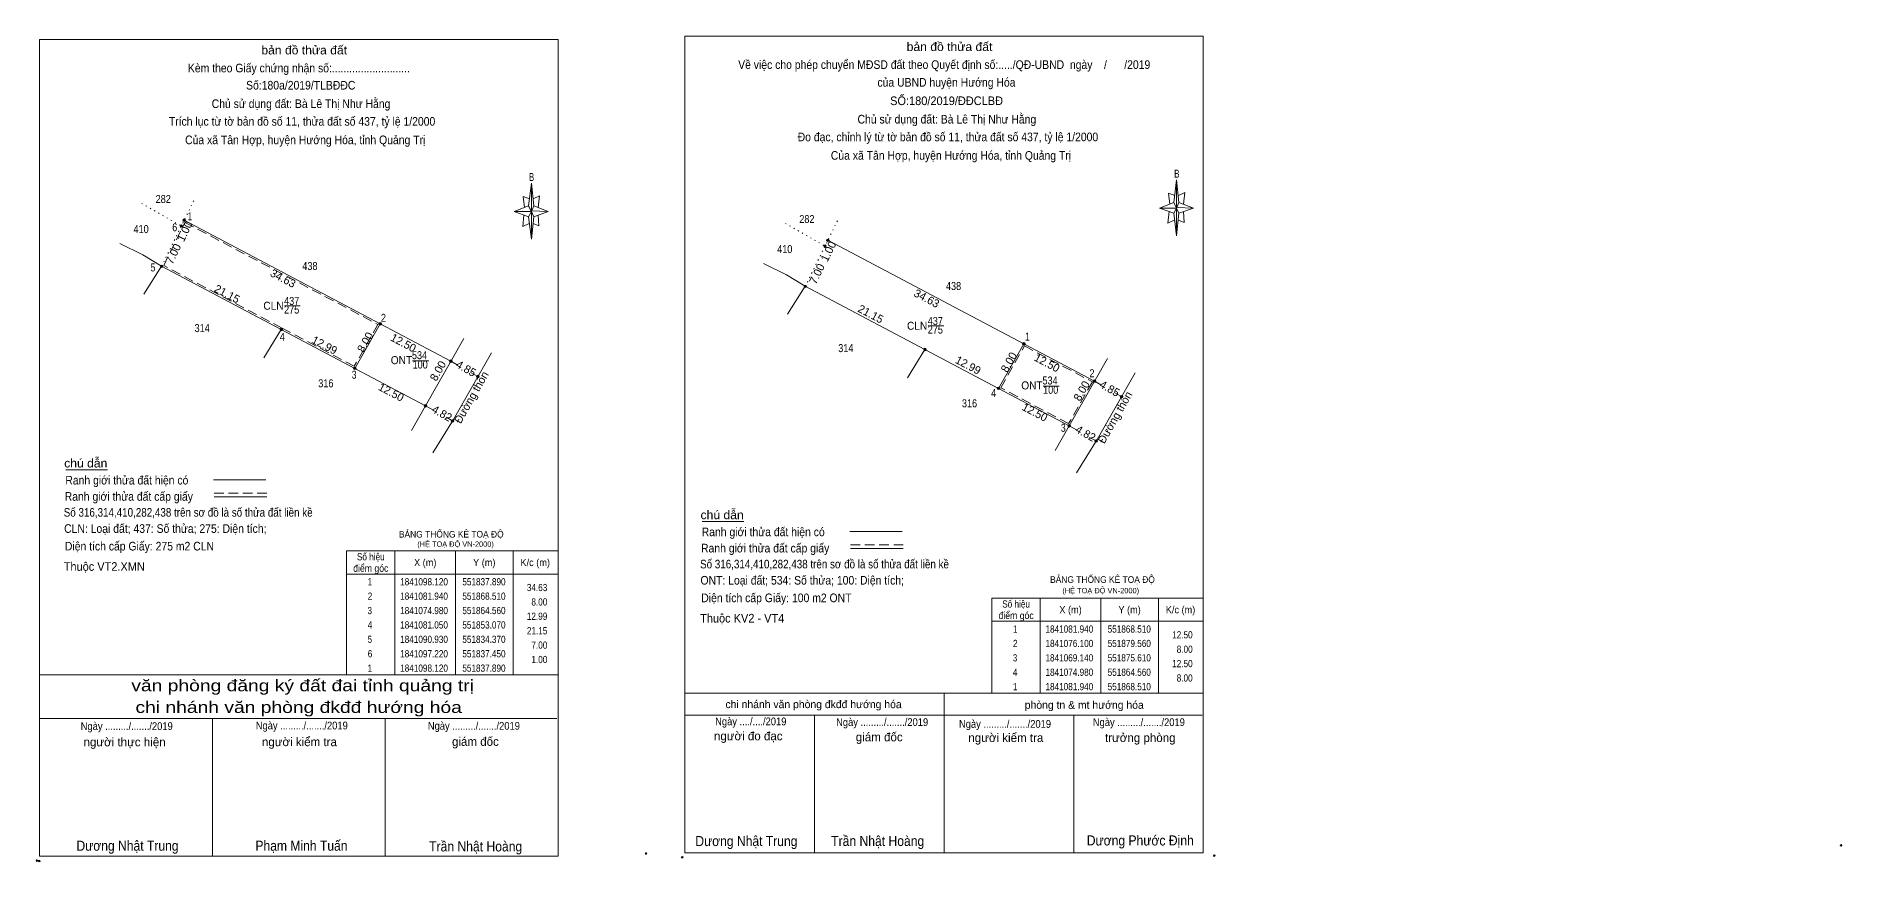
# Model space of a CAD drawing. Header units: metres. Extents: x 551246 to 551886, y 1841039 to 1841175.
# Drawn here: x 551245.8 to 551527.9, y 1841038.9 to 1841168 of the extents above; entities that cross this region are included whole.
import ezdxf
from ezdxf.enums import TextEntityAlignment as Align

# ---------------------------------------------------------------- set-up
doc = ezdxf.new("R2010")
doc.units = ezdxf.units.M
doc.header["$LTSCALE"] = 0.5
doc.header["$PDMODE"] = 32
doc.header["$PDSIZE"] = 0.25
doc.linetypes.add('DOTTED', pattern=[1.5, 0.3, -1.2])
doc.linetypes.add('MEDIUM_DASHED', pattern=[4.5, 3, -1.5])
for name, color, linetype, lineweight in [('1', 7, 'Continuous', 13), ('10', 7, 'Continuous', 13), ('17', 7, 'Continuous', 13), ('22', 7, 'Continuous', 13), ('23', 7, 'Continuous', 13), ('5', 7, 'Continuous', 13), ('6', 7, 'Continuous', 13), ('63', 7, 'Continuous', 13), ('7', 7, 'Continuous', 13)]:
    doc.layers.add(name, color=color, linetype=linetype, lineweight=lineweight)

msp = doc.modelspace()

# ---------------------------------------------------------------- hatches: boundary and pattern name
at = {"layer": '1'}
for points in [[(551269.13, 1841139.2, 1), (551268.73, 1841139.2, 1)], [(551268.69, 1841138.3, 1), (551268.29, 1841138.3, 1)], [(551369.7, 1841136.07, 1), (551369.3, 1841136.07, 1)], [(551369.26, 1841135.17, 1), (551368.86, 1841135.17, 1)], [(551265.61, 1841132.01, 1), (551265.21, 1841132.01, 1)], [(551366.18, 1841128.88, 1), (551365.78, 1841128.88, 1)], [(551284.31, 1841122.13, 1), (551283.91, 1841122.13, 1)], [(551299.75, 1841123.02, 1), (551299.35, 1841123.02, 1)], [(551384.88, 1841119, 1), (551384.48, 1841119, 1)], [(551400.32, 1841119.89, 1), (551399.92, 1841119.89, 1)], [(551295.8, 1841116.06, 1), (551295.4, 1841116.06, 1)], [(551310.81, 1841117.18, 1), (551310.41, 1841117.18, 1)], [(551315.02, 1841114.77, 1), (551314.62, 1841114.77, 1)], [(551411.38, 1841114.05, 1), (551410.98, 1841114.05, 1)], [(551396.37, 1841112.93, 1), (551395.97, 1841112.93, 1)], [(551415.59, 1841111.64, 1), (551415.19, 1841111.64, 1)], [(551306.85, 1841110.22, 1), (551306.45, 1841110.22, 1)], [(551311.04, 1841107.84, 1), (551310.64, 1841107.84, 1)], [(551407.42, 1841107.09, 1), (551407.02, 1841107.09, 1)], [(551411.61, 1841104.71, 1), (551411.21, 1841104.71, 1)]]:
    msp.add_hatch(color=256, dxfattribs=at).paths.add_polyline_path(points)

# ---------------------------------------------------------------- linework, layer by layer
for p, q in [((551322.72, 1841141.46), (551323.18, 1841144.98)), ((551322.72, 1841139.76), (551320.48, 1841140.56)), ((551323.54, 1841139.76), (551323.18, 1841136.24)), ((551323.54, 1841141.46), (551325.78, 1841140.56)), ((551324.26, 1841140.02), (551324.34, 1841138.32)), ((551324.34, 1841138.32), (551323.44, 1841138.68)), ((551262.46, 1841133.8), (551265.41, 1841132.01)), ((551262.64, 1841127.64), (551265.41, 1841132.01)), ((551363.03, 1841130.67), (551365.98, 1841128.88)), ((551284.59, 1841125.83), (551287.05, 1841125.83)), ((551281.36, 1841117.7), (551284.11, 1841122.13)), ((551299.55, 1841123.02), (551295.6, 1841116.06)), ((551306.65, 1841110.22), (551312.62, 1841120.71)), ((551304.62, 1841117.25), (551307.15, 1841117.25)), ((551311.6, 1841116.62), (551310.61, 1841117.18)), ((551314.82, 1841114.77), (551313.69, 1841115.42)), ((551412.17, 1841113.49), (551411.18, 1841114.05)), ((551415.39, 1841111.64), (551414.26, 1841112.29)), ((551304.44, 1841106.33), (551306.65, 1841110.22)), ((551307.9, 1841109.51), (551306.65, 1841110.22)), ((551310.84, 1841107.84), (551309.84, 1841108.41)), ((551405.01, 1841103.2), (551407.22, 1841107.09)), ((551408.47, 1841106.38), (551407.22, 1841107.09)), ((551411.41, 1841104.71), (551410.41, 1841105.28)), ((551250.45, 1841100.2), (551256.96, 1841100.2)), ((551273.49, 1841098.63), (551281.71, 1841098.63)), ((551273.61, 1841095.99), (551281.84, 1841095.99)), ((551301.87, 1841087.52), (551301.87, 1841068.17)), ((551311.32, 1841087.52), (551311.32, 1841068.17)), ((551320.32, 1841087.52), (551320.32, 1841068.17)), ((551294.31, 1841083.92), (551327.34, 1841083.92)), ((551246.34, 1841068.17), (551327.34, 1841068.17)), ((551246.34, 1841061.33), (551327.16, 1841061.33)), ((551246.34, 1841061.33), (551327.16, 1841061.33)), ((551246.34, 1841061.33), (551327.16, 1841061.33)), ((551273.34, 1841039.82), (551273.34, 1841061.33)), ((551300.34, 1841039.82), (551300.34, 1841061.33))]:
    msp.add_line(p, q, dxfattribs=at)
at = {"layer": '1', "linetype": 'DOTTED'}
for p, q in [((551262.3, 1841141.83), (551268.49, 1841138.3)), ((551265.41, 1841132.01), (551270.55, 1841142.5)), ((551362.87, 1841138.7), (551369.06, 1841135.17))]:
    msp.add_line(p, q, dxfattribs=at)
at = {"layer": '1', "linetype": 'MEDIUM_DASHED'}
msp.add_line((551273.61, 1841096.55), (551281.89, 1841096.55), dxfattribs=at)
at = {"layer": '1'}
for points in [[(551246.34, 1841167.44), (551327.34, 1841167.44), (551327.34, 1841039.82), (551246.34, 1841039.82)], [(551323.18, 1841144.98), (551323.54, 1841141.46), (551323.18, 1841140.56)], [(551323.18, 1841140.56), (551320.48, 1841140.56), (551322.72, 1841141.46), (551323.54, 1841139.76), (551325.78, 1841140.56), (551323.18, 1841140.66)], [(551323.18, 1841140.56), (551323.18, 1841136.24), (551322.72, 1841139.76)], [(551294.31, 1841087.52), (551327.34, 1841087.52), (551327.34, 1841068.17), (551294.31, 1841068.17)]]:
    msp.add_lwpolyline(points, close=True, dxfattribs=at)
for points in [[(551322.9, 1841142.54), (551321.92, 1841142.9), (551322.1, 1841141.2)], [(551323.44, 1841142.54), (551324.44, 1841143), (551324.26, 1841141.2)], [(551268.93, 1841139.2), (551299.55, 1841123.02), (551310.6, 1841117.18)], [(551323.18, 1841140.56), (551322.72, 1841141.46), (551320.48, 1841140.56)], [(551322, 1841140.02), (551321.82, 1841138.22), (551322.82, 1841138.68)], [(551323.18, 1841140.56), (551323.54, 1841139.76), (551325.78, 1841140.56)], [(551369.5, 1841136.07), (551400.12, 1841119.89), (551411.17, 1841114.05)], [(551258.86, 1841135.57), (551262.46, 1841133.8), (551265.41, 1841132.01)], [(551265.41, 1841132.01), (551295.6, 1841116.06), (551306.65, 1841110.21)], [(551307.77, 1841102.88), (551310.99, 1841108.07), (551316.94, 1841118.48)], [(551327.34, 1841039.82), (551246.34, 1841039.82), (551246.34, 1841061.33)]]:
    msp.add_lwpolyline(points, dxfattribs=at)
at = {"layer": '1', "linetype": 'MEDIUM_DASHED'}
msp.add_lwpolyline([(551269.04, 1841138.86), (551299.21, 1841122.92), (551295.5, 1841116.39), (551284.23, 1841122.35), (551265.74, 1841132.12), (551268.71, 1841138.19)], close=True, dxfattribs=at)
at = {"layer": '1'}
for centre in [(551268.93, 1841139.2), (551268.49, 1841138.3), (551369.5, 1841136.07), (551369.06, 1841135.17), (551265.41, 1841132.01), (551365.98, 1841128.88), (551284.11, 1841122.13), (551299.55, 1841123.02), (551384.68, 1841119), (551400.12, 1841119.89), (551295.6, 1841116.06), (551310.61, 1841117.18), (551314.82, 1841114.77), (551314.82, 1841114.77), (551411.18, 1841114.05), (551396.17, 1841112.93), (551415.39, 1841111.64), (551415.39, 1841111.64), (551306.65, 1841110.22), (551310.84, 1841107.84), (551407.22, 1841107.09), (551411.41, 1841104.71)]:
    msp.add_circle(centre, 0.2, dxfattribs=at)
for p in [(551245.92, 1841039.13), (551246.28, 1841039.06)]:
    msp.add_point(p, dxfattribs=at)
at = {"layer": '10', "linetype": 'DOTTED'}
msp.add_line((551365.98, 1841128.88), (551371.12, 1841139.37), dxfattribs=at)
at = {"layer": '10'}
for p, q in [((551363.21, 1841124.51), (551365.98, 1841128.88)), ((551381.93, 1841114.57), (551384.68, 1841119)), ((551407.22, 1841107.09), (551413.19, 1841117.58))]:
    msp.add_line(p, q, dxfattribs=at)
for points in [[(551359.43, 1841132.44), (551363.03, 1841130.67), (551365.98, 1841128.88)], [(551365.98, 1841128.88), (551396.17, 1841112.93), (551407.22, 1841107.08)]]:
    msp.add_lwpolyline(points, dxfattribs=at)
at = {"layer": '17'}
msp.add_line((551349.88, 1841092.12), (551356.39, 1841092.12), dxfattribs=at)
at = {"layer": '22'}
msp.add_line((551400.12, 1841119.89), (551396.17, 1841112.93), dxfattribs=at)
at = {"layer": '22', "linetype": 'MEDIUM_DASHED'}
msp.add_lwpolyline([(551400.22, 1841119.56), (551410.83, 1841113.95), (551407.12, 1841107.42), (551396.51, 1841113.03)], close=True, dxfattribs=at)
at = {"layer": '23'}
msp.add_lwpolyline([(551408.34, 1841099.75), (551411.56, 1841104.94), (551417.51, 1841115.35)], dxfattribs=at)
at = {"layer": '5'}
for p, q in [((551423.55, 1841142), (551424, 1841145.51)), ((551424.36, 1841142), (551426.61, 1841141.1)), ((551423.55, 1841140.29), (551421.3, 1841141.1)), ((551424.36, 1841140.29), (551424, 1841136.78)), ((551425.17, 1841138.85), (551424.27, 1841139.21)), ((551425.08, 1841140.56), (551425.17, 1841138.85))]:
    msp.add_line(p, q, dxfattribs=at)
for points in [[(551347.17, 1841167.98), (551428.17, 1841167.98), (551428.17, 1841040.36), (551347.17, 1841040.36)], [(551424, 1841145.51), (551424.36, 1841142), (551424, 1841141.1)], [(551424, 1841141.1), (551421.3, 1841141.1), (551423.55, 1841142), (551424.36, 1841140.29), (551426.61, 1841141.1), (551424, 1841141.19)], [(551424, 1841141.1), (551424, 1841136.78), (551423.55, 1841140.29)]]:
    msp.add_lwpolyline(points, close=True, dxfattribs=at)
for points in [[(551424, 1841141.1), (551423.55, 1841142), (551421.3, 1841141.1)], [(551423.73, 1841143.08), (551422.74, 1841143.44), (551422.92, 1841141.73)], [(551424.27, 1841143.08), (551425.26, 1841143.53), (551425.08, 1841141.73)], [(551422.83, 1841140.56), (551422.65, 1841138.76), (551423.64, 1841139.21)], [(551424, 1841141.1), (551424.36, 1841140.29), (551426.61, 1841141.1)]]:
    msp.add_lwpolyline(points, dxfattribs=at)
msp.add_point((551527.82, 1841041.52), dxfattribs=at)
at = {"layer": '6'}
for p, q in [((551372.92, 1841090.55), (551381.14, 1841090.55)), ((551373.04, 1841087.91), (551381.27, 1841087.91))]:
    msp.add_line(p, q, dxfattribs=at)
at = {"layer": '6', "linetype": 'MEDIUM_DASHED'}
msp.add_line((551373.04, 1841088.47), (551381.32, 1841088.47), dxfattribs=at)
at = {"layer": '6'}
for p in [(551341.08, 1841040.25), (551429.88, 1841039.91)]:
    msp.add_point(p, dxfattribs=at)
at = {"layer": '63'}
for p, q in [((551385.16, 1841122.7), (551387.62, 1841122.7)), ((551403.14, 1841113.3), (551405.67, 1841113.3)), ((551402.7, 1841080.14), (551402.7, 1841065.29)), ((551412.15, 1841080.14), (551412.15, 1841065.29)), ((551421.15, 1841080.14), (551421.15, 1841065.29)), ((551395.14, 1841076.54), (551428.17, 1841076.54))]:
    msp.add_line(p, q, dxfattribs=at)
msp.add_lwpolyline([(551395.14, 1841080.14), (551428.17, 1841080.14), (551428.17, 1841065.29), (551395.14, 1841065.29)], close=True, dxfattribs=at)
at = {"layer": '7'}
for p, q in [((551347.17, 1841065.29), (551428.17, 1841065.29)), ((551347.17, 1841065.29), (551428.17, 1841065.29)), ((551347.17, 1841065.29), (551428.17, 1841065.29)), ((551387.67, 1841040.36), (551387.67, 1841065.29)), ((551347.17, 1841061.87), (551427.99, 1841061.87)), ((551367.42, 1841040.36), (551367.42, 1841061.87)), ((551407.92, 1841040.36), (551407.92, 1841061.87)), ((551428.17, 1841040.36), (551347.17, 1841040.36))]:
    msp.add_line(p, q, dxfattribs=at)
msp.add_point((551346.75, 1841039.66), dxfattribs=at)

# ---------------------------------------------------------------- texts
at = {"layer": '1'}
for s, height, width, p in [('bản đồ thửa đất', 1.35, 1.05, (551287.685, 1841165.12)), ('Kèm theo Giấy chứng nhận số:...........................', 1.35, 0.9, (551286.855, 1841162.32)), ('Số:180a/2019/TLBĐĐC', 1.35, 0.9, (551287.14, 1841159.63)), ('Chủ sử dụng đất: Bà Lê Thị Như Hằng', 1.35, 0.9, (551287.19, 1841156.74)), ('Trích lục từ tờ bản đồ số 11, thửa đất số 437, tỷ lệ 1/2000 ', 1.35, 0.9, (551287.575, 1841153.98)), ('Của xã Tân Hợp, huyện Hướng Hóa, tỉnh Quảng Trị', 1.35, 0.9, (551287.84, 1841151.09)), ('B', 1.24, 0.75, (551323.205, 1841145.34)), ('282', 1.25, 0.85, (551265.655, 1841141.9)), ('282', 1.25, 0.85, (551366.225, 1841138.77)), ('410', 1.25, 0.85, (551262.2, 1841137.2)), ('410', 1.25, 0.85, (551362.77, 1841134.07)), ('438', 1.25, 0.85, (551288.575, 1841131.43)), ('438', 1.25, 0.85, (551389.145, 1841128.3)), ('CLN', 1.25, 0.95, (551282.885, 1841125.22)), ('437', 1.25, 0.85, (551285.725, 1841125.97)), ('275', 1.25, 0.85, (551285.725, 1841124.62)), ('314', 1.25, 0.85, (551271.74, 1841121.73)), ('CLN', 1.25, 0.95, (551383.455, 1841122.09)), ('437', 1.25, 0.85, (551386.295, 1841122.84)), ('275', 1.25, 0.85, (551386.295, 1841121.49)), ('314', 1.25, 0.85, (551372.31, 1841118.6)), ('ONT', 1.25, 0.95, (551302.88, 1841116.72)), ('534', 1.25, 0.85, (551305.7, 1841117.49)), ('100', 1.25, 0.85, (551305.8, 1841116.03)), ('316', 1.25, 0.85, (551291.065, 1841113.1)), ('ONT', 1.25, 0.95, (551401.4, 1841112.77)), ('534', 1.25, 0.85, (551404.22, 1841113.54)), ('316', 1.25, 0.85, (551391.635, 1841109.97)), ('100', 1.25, 0.85, (551404.32, 1841112.08)), ('điểm góc', 1.125, 0.9, (551298.09, 1841084.26)), ('Số hiệu', 1.125, 0.85, (551298.09, 1841086.06)), ('X (m)', 1.125, 0.95, (551306.595, 1841085.16)), ('Y (m)', 1.125, 0.95, (551315.82, 1841085.16)), ('K/c (m)', 1.125, 0.95, (551323.78, 1841085.16)), (' 1', 1.125, 0.75, (551297.775, 1841082.15)), ('1841098.120', 1.125, 0.85, (551306.41, 1841082.15)), ('551837.890', 1.125, 0.85, (551315.77, 1841082.15)), ('BẢNG THỐNG KÊ TOẠ ĐỘ ', 1.035, 0.95, (551412.595, 1841082.54)), (' 2', 1.125, 0.85, (551297.785, 1841079.9)), ('1841081.940', 1.125, 0.85, (551306.41, 1841079.9)), ('551868.510', 1.125, 0.85, (551315.77, 1841079.9)), ('(HỆ TOẠ ĐỘ VN-2000)', 0.8401, 0.9, (551412.14, 1841080.91)), (' 3', 1.125, 0.8, (551297.765, 1841077.65)), ('1841074.980', 1.125, 0.85, (551306.41, 1841077.65)), ('551864.560', 1.125, 0.85, (551315.77, 1841077.65)), (' 4', 1.125, 0.85, (551297.78, 1841075.4)), (' 5', 1.125, 0.8, (551297.775, 1841073.15)), ('1841081.050', 1.125, 0.85, (551306.41, 1841075.4)), ('1841090.930', 1.125, 0.85, (551306.41, 1841073.15)), ('551853.070', 1.125, 0.85, (551315.77, 1841075.4)), ('551834.370', 1.125, 0.85, (551315.77, 1841073.15)), (' 6', 1.125, 0.85, (551297.785, 1841070.9)), ('1841097.220', 1.125, 0.85, (551306.41, 1841070.9)), ('551837.450', 1.125, 0.85, (551315.77, 1841070.9)), (' 1', 1.125, 0.75, (551297.775, 1841068.65)), ('1841098.120', 1.125, 0.85, (551306.41, 1841068.65)), ('551837.890', 1.125, 0.85, (551315.77, 1841068.65)), ('văn phòng đăng ký đất đai tỉnh quảng trị', 1.8, 1.25, (551287.435, 1841065.6)), ('chi nhánh văn phòng đkđđ hướng hóa', 1.8, 1.25, (551286.82, 1841062.21)), ('Ngày ........./......./2019', 1.215, 0.9, (551259.955, 1841059.54)), ('Ngày ........./......./2019', 1.215, 0.9, (551287.305, 1841059.64)), ('Ngày ........./......./2019', 1.215, 0.9, (551314.195, 1841059.59)), ('Dương Nhật Trung', 1.57, 0.9, (551260.075, 1841040.68)), ('Phạm Minh Tuấn', 1.57, 0.9, (551287.255, 1841040.68)), ('Trần Nhật Hoàng', 1.575, 0.9, (551314.475, 1841040.57))]:
    msp.add_text(s, height=height, dxfattribs=dict(at, width=width)).set_placement(p, align=Align.CENTER)
for s, rotation, p in [('1.00', 63.947, (551269.5807, 1841137.1956)), ('7.00', 63.911, (551267.7917, 1841133.6852)), ('34.63', 332.147, (551284.088, 1841129.5729)), ('21.15', 332.151, (551275.338, 1841127.1378)), ('12.99', 332.153, (551290.5681, 1841119.1326)), ('8.00', 60.424, (551297.7563, 1841119.8465)), ('8.00', 60.424, (551297.7563, 1841119.8465)), ('12.50', 332.143, (551302.888, 1841119.4969)), ('8.00', 60.424, (551309.1263, 1841115.3565)), ('4.85', 330.211, (551312.6695, 1841115.4959)), ('12.50', 332.143, (551300.988, 1841111.7869)), ('Đường thôn', 60.424, (551314.3494, 1841111.2215)), ('4.85', 330.211, (551413.2395, 1841112.3659)), ('4.82', 330.403, (551308.9063, 1841108.483)), ('4.82', 330.403, (551409.4763, 1841105.353))]:
    msp.add_text(s, height=1.25, rotation=rotation, dxfattribs=at).set_placement(p, align=Align.CENTER)
for s, height, width, p in [(' 1', 1.25, 0.75, (551270.17, 1841139.2)), (' 6', 1.25, 0.85, (551267.85, 1841137.48)), (' 5', 1.25, 0.8, (551264.43, 1841131.21)), (' 2', 1.25, 0.85, (551300.46, 1841123.33)), (' 4', 1.25, 0.85, (551284.66, 1841120.36)), (' 3', 1.25, 0.8, (551295.86, 1841114.44)), ('34.63', 1.125, 0.85, (551325.67, 1841081.25)), ('8.00', 1.125, 0.85, (551325.67, 1841079)), ('12.99', 1.125, 0.85, (551325.67, 1841076.75)), ('21.15', 1.125, 0.85, (551325.68, 1841074.5)), ('7.00', 1.125, 0.85, (551325.67, 1841072.25)), ('1.00', 1.125, 0.85, (551325.67, 1841070))]:
    msp.add_text(s, height=height, dxfattribs=dict(at, width=width)).set_placement(p, align=Align.RIGHT)
for s, height, width, p in [('chú dẫn', 1.35, 1.05, (551250.18, 1841100.57)), ('Ranh giới thửa đất hiện có ', 1.35, 0.9, (551250.36, 1841097.91)), ('Ranh giới thửa đất cấp giấy', 1.35, 0.9, (551250.26, 1841095.37)), ('Số 316,314,410,282,438 trên sơ đồ là số thửa đất liền kề', 1.35, 0.85, (551250.11, 1841092.88)), ('CLN: Loại đất; 437: Số thửa; 275: Diện tích;', 1.35, 0.9, (551250.17, 1841090.35)), ('BẢNG THỐNG KÊ TOẠ ĐỘ ', 1.035, 0.95, (551302.48, 1841089.62)), ('Diện tích cấp Giấy: 275 m2 CLN', 1.35, 0.9, (551250.29, 1841087.6)), ('(HỆ TOẠ ĐỘ VN-2000)', 0.837, 0.9, (551305.36, 1841088.17))]:
    msp.add_text(s, height=height, dxfattribs=dict(at, width=width)).set_placement(p)
for s, p in [('người thực hiện', (551259.62, 1841057)), ('người kiểm tra', (551286.935, 1841057.02)), ('giám đốc', (551314.435, 1841057.07))]:
    msp.add_text(s, height=1.35, dxfattribs=at).set_placement(p, align=Align.CENTER)
at = {"layer": '5'}
for s, height, width, p in [('bản đồ thửa đất', 1.35, 1.05, (551388.515, 1841165.65)), ('Về việc cho phép chuyển MĐSD đất theo Quyết định số:...../QĐ-UBND  ngày    /      /2019', 1.35, 0.9, (551387.685, 1841162.85)), ('của UBND huyện Hướng Hóa', 1.35, 0.9, (551388.035, 1841160.08)), ('SỐ:180/2019/ĐĐCLBĐ', 1.35, 0.95, (551388.055, 1841157.2)), ('Chủ sử dụng đất: Bà Lê Thị Như Hằng', 1.35, 0.9, (551388.1, 1841154.32)), ('Đo đạc, chỉnh lý từ tờ bản đồ số 11, thửa đất số 437, tỷ lệ 1/2000 ', 1.35, 0.9, (551388.49, 1841151.55)), ('Của xã Tân Hợp, huyện Hướng Hóa, tỉnh Quảng Trị', 1.35, 0.9, (551388.74, 1841148.66)), ('B', 1.24, 0.75, (551424.025, 1841145.86))]:
    msp.add_text(s, height=height, dxfattribs=dict(at, width=width)).set_placement(p, align=Align.CENTER)
at = {"layer": '6'}
for s, width, p in [('chú dẫn', 1.05, (551349.61, 1841092.49)), ('Ranh giới thửa đất hiện có ', 0.9, (551349.79, 1841089.83)), ('Ranh giới thửa đất cấp giấy', 0.9, (551349.69, 1841087.29)), ('Thuộc VT2.XMN', 0.95, (551250.11, 1841084.42)), ('Số 316,314,410,282,438 trên sơ đồ là số thửa đất liền kề', 0.85, (551349.54, 1841084.8)), ('ONT: Loại đất; 534: Số thửa; 100: Diện tích;', 0.9, (551349.6, 1841082.27)), ('Diện tích cấp Giấy: 100 m2 ONT', 0.9, (551349.72, 1841079.52)), ('Thuộc KV2 - VT4', 0.95, (551349.54, 1841076.34))]:
    msp.add_text(s, height=1.35, dxfattribs=dict(at, width=width)).set_placement(p)
at = {"layer": '63'}
for s, rotation, p in [('1.00', 63.947, (551370.1507, 1841134.0656)), ('7.00', 63.911, (551368.3617, 1841130.5552)), ('34.63', 332.147, (551384.658, 1841126.4429)), ('21.15', 332.151, (551375.908, 1841124.0078)), ('12.99', 332.153, (551391.1381, 1841116.0026)), ('8.00', 60.424, (551398.3263, 1841116.7165)), ('8.00', 60.424, (551398.3263, 1841116.7165)), ('12.50', 332.143, (551403.458, 1841116.3669)), ('8.00', 60.424, (551409.6963, 1841112.2265)), ('Đường thôn', 60.424, (551414.9194, 1841108.0915)), ('12.50', 332.143, (551401.558, 1841108.6569))]:
    msp.add_text(s, height=1.25, rotation=rotation, dxfattribs=at).set_placement(p, align=Align.CENTER)
for s, height, width, p in [(' 1', 1.25, 0.75, (551401.03, 1841120.39)), (' 2', 1.25, 0.85, (551411.16, 1841114.67)), (' 4', 1.25, 0.85, (551395.8, 1841111.58)), (' 3', 1.25, 0.8, (551406.66, 1841106.15)), ('12.50', 1.125, 0.85, (551426.5, 1841073.86)), ('8.00', 1.125, 0.85, (551426.5, 1841071.61)), ('12.50', 1.125, 0.85, (551426.5, 1841069.36)), ('8.00', 1.125, 0.85, (551426.5, 1841067.11))]:
    msp.add_text(s, height=height, dxfattribs=dict(at, width=width)).set_placement(p, align=Align.RIGHT)
for s, width, p in [('Số hiệu', 0.85, (551398.92, 1841078.68)), ('điểm góc', 0.9, (551398.92, 1841076.88)), ('X (m)', 0.95, (551407.425, 1841077.78)), ('Y (m)', 0.95, (551416.65, 1841077.78)), ('K/c (m)', 0.95, (551424.61, 1841077.78)), (' 1', 0.75, (551398.605, 1841074.76)), ('1841081.940', 0.85, (551407.24, 1841074.76)), ('551868.510', 0.85, (551416.6, 1841074.76)), (' 3', 0.8, (551398.595, 1841070.26)), (' 2', 0.85, (551398.605, 1841072.51)), ('1841076.100', 0.85, (551407.24, 1841072.51)), ('1841069.140', 0.85, (551407.24, 1841070.26)), ('551879.560', 0.85, (551416.6, 1841072.51)), ('551875.610', 0.85, (551416.6, 1841070.26)), (' 4', 0.85, (551398.6, 1841068.01)), ('1841074.980', 0.85, (551407.24, 1841068.01)), ('551864.560', 0.85, (551416.6, 1841068.01)), (' 1', 0.75, (551398.605, 1841065.76)), ('1841081.940', 0.85, (551407.24, 1841065.76)), ('551868.510', 0.85, (551416.6, 1841065.76))]:
    msp.add_text(s, height=1.125, dxfattribs=dict(at, width=width)).set_placement(p, align=Align.CENTER)
at = {"layer": '7'}
for s, height, p in [('chi nhánh văn phòng đkđđ hướng hóa', 1.215, (551367.27, 1841062.96)), ('phòng tn & mt hướng hóa', 1.215, (551409.565, 1841062.86)), ('người đo đạc', 1.35, (551357.065, 1841057.94)), ('giám đốc', 1.35, (551377.535, 1841057.78)), ('người kiểm tra', 1.35, (551397.315, 1841057.67)), ('trưởng phòng', 1.35, (551418.32, 1841057.67))]:
    msp.add_text(s, height=height, dxfattribs=at).set_placement(p, align=Align.CENTER)
at = {"layer": '7', "width": 0.9}
for s, height, p in [('Ngày ..../..../2019', 1.215, (551357.46, 1841060.28)), ('Ngày ........./......./2019', 1.215, (551377.985, 1841060.17)), ('Ngày ........./......./2019', 1.215, (551397.185, 1841059.89)), ('Ngày ........./......./2019', 1.215, (551418.095, 1841060.16)), ('Dương Nhật Trung', 1.57, (551356.775, 1841041.41)), ('Trần Nhật Hoàng', 1.575, (551377.295, 1841041.42)), ('Dương Phước Định', 1.575, (551418.32, 1841041.5))]:
    msp.add_text(s, height=height, dxfattribs=at).set_placement(p, align=Align.CENTER)

doc.saveas('drawing.dxf')
